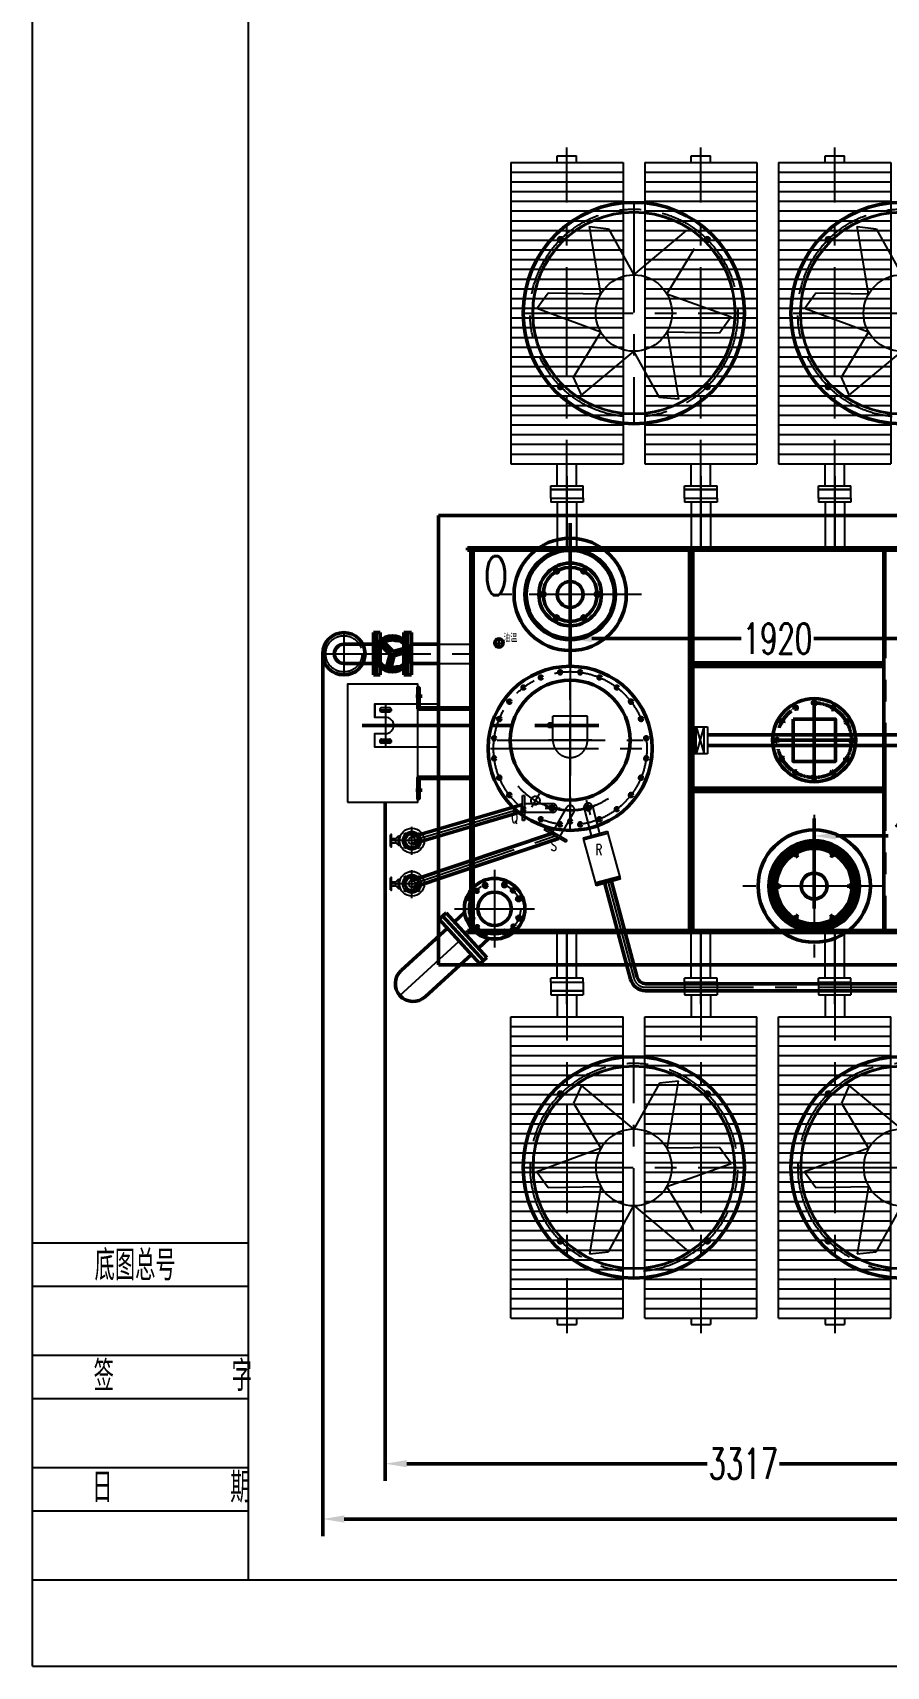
# Model space of a CAD drawing. Header units: millimetres. Extents: x -1000 to 22760, y -400 to 16400.
# Drawn here: x -1000 to 2953, y -400 to 7162 of the extents above; entities that cross this region are included whole.
import ezdxf
from ezdxf.enums import TextEntityAlignment as Align

# ---------------------------------------------------------------- set-up
doc = ezdxf.new("R2010")
doc.units = ezdxf.units.MM
doc.header["$LTSCALE"] = 400
for name, pattern in [('CENTER', [2, 1.25, -0.25, 0.25, -0.25]), ('DASHED', [0.75, 0.5, -0.25]), ('F', [0.75, 0.5, -0.25]), ('PHANTOM', [2.5, 1.25, -0.25, 0.25, -0.25, 0.25, -0.25])]:
    doc.linetypes.add(name, pattern=pattern)
for name, color, linetype, lineweight in [('04', 2, 'F', 25), ('0粗实线层', 7, 'Continuous', 50), ('1虚线层', 5, 'DASHED', 25), ('2中心线层', 1, 'CENTER', 25), ('3双点划线层', 4, 'PHANTOM', 25), ('4细实线层', 2, 'Continuous', 25), ('5文字层', 6, 'Continuous', 25), ('tablist', 3, 'Continuous', 25)]:
    doc.layers.add(name, color=color, linetype=linetype, lineweight=lineweight)
doc.layers.add('4', color=2, linetype='Continuous')
doc.layers.add('图框层', color=7, linetype='Continuous')
doc.styles.add('PC_TEXTSTYLE', font='txt.shx', dxfattribs={"width": 0.67, "bigfont": 'hztxt.shx'})
doc.styles.get("Standard").update_dxf_attribs({"font": 'txt.shx', "width": 0.67, "bigfont": 'hztxt.shx'})
doc.styles.add('TH_GBDIM', font='txt.shx', dxfattribs={"width": 0.67, "bigfont": 'hztxt.shx'})
doc.dimstyles.new('TH_GBDIM', dxfattribs={"dimscale": 40, "dimtxt": 3.5, "dimasz": 2.5, "dimexe": 2, "dimexo": 0, "dimgap": 1.5, "dimtad": 0, "dimtoh": 1, "dimdec": 1, "dimdsep": 46, "dimtxsty": 'TH_GBDIM', "dimcen": 2.5, "dimclrd": 3, "dimclre": 3, "dimclrt": 6, "dimadec": 0, "dimazin": 2, "dimtfac": 0.714286, "dimtdec": 1, "dimtmove": 0, "dimatfit": 3, "dimfxl": 0, "dimtzin": 0, "dimlwd": -1, "dimlwe": -1, "dimarcsym": 0})

# ---------------------------------------------------------------- blocks, each defined once
blk = doc.blocks.new('A$C68DA77BB')
at = {"layer": '0粗实线层', "color": 0}
for p, q in [((0, 2080), (0, 0)), ((0, 2080), (5530, 2080)), ((5530, 0), (5530, 2080)), ((0, 0), (5530, 0))]:
    blk.add_line(p, q, dxfattribs=at)
at = {"layer": '0粗实线层', "color": 6}
for p, q in [((135, 1920), (135, 1930)), ((135, 1930), (5395, 1930)), ((135, 1920), (5395, 1920)), ((150, 1920), (150, 160)), ((160, 1920), (160, 160)), ((5370, 160), (5370, 1920)), ((5380, 160), (5380, 1920)), ((5395, 1920), (5395, 1930)), ((135, 160), (135, 150)), ((135, 160), (5395, 160)), ((5395, 160), (5395, 150)), ((5395, 150), (135, 150))]:
    blk.add_line(p, q, dxfattribs=at)
blk = doc.blocks.new('A$C6C4E42D5')
at = {"layer": '0粗实线层', "color": 1, "linetype": 'CENTER'}
blk.add_line((-963.9, 68.5), (133.4, 68.5), dxfattribs=at)
at = {"layer": '0粗实线层'}
for centre, radius in [((0, -37.5), 380), ((-46.3, 314.5), 7.5), ((46.3, 314.5), 7.5), ((0, 0), 277.5), ((-216.1, 244.1), 7.5), ((-135.9, 290.5), 7.5), ((135.9, 290.5), 7.5), ((216.1, 244.1), 7.5), ((-281.6, 178.6), 7.5), ((281.6, 178.6), 7.5), ((-328, 98.4), 7.5), ((328, 98.4), 7.5), ((-352, 8.8), 7.5), ((352, 8.8), 7.5), ((-352, -83.8), 7.5), ((352, -83.8), 7.5), ((-328, -173.4), 7.5), ((328, -173.4), 7.5), ((-281.6, -253.6), 7.5), ((281.6, -253.6), 7.5), ((-216.1, -319.1), 7.5), ((-135.9, -365.5), 7.5), ((-84.1, -313.9), 9), ((0, -375.9), 7.5), ((0, -375.9), 6), ((84.1, -313.9), 9), ((135.9, -365.5), 7.5), ((216.1, -319.1), 7.5), ((-46.3, -389.5), 7.5), ((46.3, -389.5), 7.5)]:
    blk.add_circle(centre, radius, dxfattribs=at)
at = {"layer": '1虚线层'}
for centre in [(-84.1, -313.9), (84.1, -313.9)]:
    blk.add_circle(centre, 9, dxfattribs=at)
at = {"layer": '2中心线层'}
for p, q in [((0, 450.5), (0, -52.5)), ((-47.6, 324.4), (-45, 304.5)), ((0, -413.7), (0, 338.7)), ((0, 337.5), (0, -337.5)), ((47.6, 324.4), (45, 304.5)), ((-222.2, 252.1), (-210, 236.2)), ((-139.7, 299.7), (-132, 281.2)), ((139.7, 299.7), (132, 281.2)), ((222.2, 252.1), (210, 236.2)), ((-289.6, 184.7), (-273.7, 172.5)), ((289.6, 184.7), (273.7, 172.5)), ((-337.2, 102.2), (-318.7, 94.5)), ((337.2, 102.2), (318.7, 94.5)), ((-361.9, 10.1), (-342, 7.5)), ((100, 0), (-100, 0)), ((361.9, 10.1), (342, 7.5)), ((-368.4, -37.5), (368.4, -37.5)), ((-337.5, 0), (337.5, 0)), ((-361.9, -85.1), (-342, -82.5)), ((361.9, -85.1), (342, -82.5)), ((-337.2, -177.2), (-318.7, -169.5)), ((337.2, -177.2), (318.7, -169.5)), ((-289.6, -259.7), (-273.7, -247.5)), ((-143.5, -248.5), (-178.5, -309.2)), ((-87.4, -326), (-80.9, -301.9)), ((-87.4, -326), (-80.9, -301.9)), ((0, -287), (0, -357)), ((74.3, -277.2), (92.4, -344.8)), ((87.4, -326), (80.9, -301.9)), ((87.4, -326), (80.9, -301.9)), ((289.6, -259.7), (273.7, -247.5)), ((-222.2, -327.1), (-210, -311.2)), ((-139.7, -374.7), (-132, -356.2)), ((-116.1, -313.9), (-46.1, -313.9)), ((139.7, -374.7), (132, -356.2)), ((222.2, -327.1), (210, -311.2)), ((-47.6, -399.4), (-45, -379.5)), ((47.6, -399.4), (45, -379.5))]:
    blk.add_line(p, q, dxfattribs=at)
blk.add_circle((0, -37.5), 355, dxfattribs=at)
for radius, start, end in [(322, 221.18676, 303.35242), (325, 249.34602, 290.65398)]:
    blk.add_arc((0, 0), radius, start, end, dxfattribs=at)
at = {"layer": '3双点划线层'}
for p, q in [((-80, 78.5), (-100, 78.5)), ((-100, 58.5), (-100, 78.5)), ((80, 111.2), (-80, 111.2)), ((-80, 0), (-80, 111.2)), ((80, 0), (80, 111.2)), ((-80, 58.5), (-100, 58.5)), ((-81.1, -293.9), (-211, -293.9)), ((-81.1, -333.9), (-211, -333.9)), ((-17.3, -312), (-82.3, -424.5)), ((17.3, -332), (-47.6, -444.5)), ((64, -316.2), (97.6, -441.7)), ((102.7, -305.9), (136.3, -431.3))]:
    blk.add_line(p, q, dxfattribs=at)
for points in [[(-211, -256.2), (-211, -371.2), (-221, -371.2), (-221, -256.2)], [(-114.9, -405.7), (-15.3, -463.2), (-20.3, -471.8), (-119.9, -414.3)], [(61.3, -451.4), (172.4, -421.7), (174.9, -431.3), (63.9, -461.1)]]:
    blk.add_lwpolyline(points, close=True, dxfattribs=at)
blk.add_circle((-161, -278.9), 20, dxfattribs=at)
for centre, radius, start, end in [((0, 0), 80, 180, 0), ((-81.1, -313.9), 20, 269.99999, 89.99999), ((0, -322), 20, 329.99999, 149.99999), ((83.3, -311), 20, 14.99999, 194.99999)]:
    blk.add_arc(centre, radius, start, end, dxfattribs=at)
at = {"layer": '4细实线层'}
blk.add_line((0, 234), (0, 264), dxfattribs=at)
at = {"layer": '5文字层', "width": 0.67}
for s, p in [('Q', (-257.7, -360.3)), ('S', (-76.2, -486.4)), ('R', (133, -506.8))]:
    blk.add_text(s, height=50, dxfattribs=at).set_placement(p, align=Align.MIDDLE)
blk = doc.blocks.new('开关传动轴支架')
at = {"layer": '2中心线层'}
for p, q in [((0, 100), (0, -100)), ((-50, 0), (50, 0)), ((-30, 72.5), (30, 72.5)), ((-30, -72.5), (30, -72.5))]:
    blk.add_line(p, q, dxfattribs=at)
at = {"layer": '4细实线层'}
for points in [[(-50, 100), (-50, 37.5)], [(0, 37.5), (-50, 37.5), (-50, 100), (245, 100), (245, -100), (-50, -100), (-50, -37.5), (0, -37.5)], [(18, 81.5), (-18, 81.5)], [(-18, 63.5), (18, 63.5)], [(-18, -63.5), (18, -63.5)], [(18, -81.5), (-18, -81.5)]]:
    blk.add_lwpolyline(points, dxfattribs=at)
for centre, radius, start, end in [((-18, 72.5), 9, 90, 270), ((18, 72.5), 9, 270, 90), ((0, 0), 37.5, 270, 90), ((-18, -72.5), 9, 90, 270), ((18, -72.5), 9, 270, 90)]:
    blk.add_arc(centre, radius, start, end, dxfattribs=at)
blk = doc.blocks.new('SHMIII传动机构')
at = {"layer": '2中心线层'}
for p, q in [((154, 135.5), (134, 135.5)), ((154, -299.5), (134, -299.5))]:
    blk.add_line(p, q, dxfattribs=at)
at = {"layer": '4细实线层'}
blk.add_lwpolyline([(-186, -355), (139, -355), (139, 191), (-186, 191)], close=True, dxfattribs=at)
blk = doc.blocks.new('A$C0A7B11B7')
at = {"layer": '0粗实线层'}
for points in [[(393, 86.9), (159, 86.9, -0.414214), (153, 92.9), (153, 180.9), (147, 180.9), (147, 86.9), (147, 86.9)], [(147, 86.9), (147, 86.9, 0.414214), (153, 80.9), (393, 80.9)], [(393, -240.1), (159, -240.1, 0.414214), (153, -246.1), (153, -334.1), (147, -334.1), (147, -240.1), (147, -240.1, -0.414214), (153, -234.1), (393, -234.1)]]:
    blk.add_lwpolyline(points, format="xyb", dxfattribs=at)
at = {"layer": '2中心线层', "lineweight": -2}
for p, q in [((168, 140.9), (138, 140.9)), ((168, -294.1), (138, -294.1))]:
    blk.add_line(p, q, dxfattribs=at)
blk = doc.blocks.new('A$C7B5F6B6B')
at = {"layer": '0粗实线层'}
h = blk.add_hatch(color=256, dxfattribs=at)
edge = h.paths.add_edge_path()
edge.add_arc((330, 330), 210, 0, 360)
edge = h.paths.add_edge_path(flags=16)
edge.add_arc((330, 330), 204, 0, 360)
at = {"layer": '0粗实线层', "color": 1, "linetype": 'CENTER'}
for p, q in [((232.5, 498.9), (253.9, 461.8)), ((427.8, 498.8), (406.4, 461.7)), ((134.7, 329.8), (177.5, 329.8)), ((525.3, 329.5), (482.5, 329.5)), ((232.2, 160.6), (253.6, 197.7)), ((427.5, 160.5), (406.1, 197.6))]:
    blk.add_line(p, q, dxfattribs=at)
at = {"layer": '0粗实线层'}
for centre, radius in [((330, 330), 260), ((330, 330), 210), ((330, 330), 204), ((330, 330), 190), ((242.5, 481), 10), ((417.5, 481), 10), ((330, 330), 60), ((155, 329.4), 10), ((505, 329.4), 10), ((242.5, 177.8), 10), ((417.5, 177.8), 10)]:
    blk.add_circle(centre, radius, dxfattribs=at)
at = {"layer": '0粗实线层', "color": 6}
blk.add_circle((330, 330), 200, dxfattribs=at)
at = {"layer": '0粗实线层', "color": 1}
blk.add_circle((330, 329.4), 175, dxfattribs=at)
at = {"layer": '2中心线层'}
for p, q in [((330, 660), (330, 0)), ((330, 640), (330, 20)), ((330, 624.9), (330, 119.9)), ((330, 527.9), (330, 141.9)), ((330, 480), (330, 180)), ((330, 444.9), (330, 144.9)), ((660, 330), (0, 330)), ((640, 330), (20, 330)), ((500, 330), (180, 330))]:
    blk.add_line(p, q, dxfattribs=at)
blk = doc.blocks.new('A$C009D497D')
at = {"layer": '0粗实线层'}
h = blk.add_hatch(color=256, dxfattribs=at)
edge = h.paths.add_edge_path()
edge.add_arc((330, 330), 210, 0, 360)
edge = h.paths.add_edge_path(flags=16)
edge.add_arc((330, 330), 204, 0, 360)
at = {"color": 1}
for p, q in [((330, 660), (330, 0)), ((330, 640), (330, 20)), ((330, 624.9), (330, 119.9)), ((330, 527.9), (330, 141.9)), ((330, 480), (330, 180)), ((260.8, 449.9), (274.2, 426.6)), ((399.2, 449.9), (385.8, 426.6)), ((191.6, 330), (218.4, 330)), ((468.4, 330), (441.6, 330)), ((260.8, 210.1), (274.2, 233.4)), ((399.2, 210.1), (385.8, 233.4))]:
    blk.add_line(p, q, dxfattribs=at)
for centre, radius in [((330, 330), 145), ((267.5, 438.3), 9), ((392.5, 438.3), 9), ((205, 330), 9), ((455, 330), 9), ((267.5, 221.7), 9), ((392.5, 221.7), 9)]:
    blk.add_circle(centre, radius)
blk.add_circle((330, 330), 125, dxfattribs=at)
at = {"layer": '0粗实线层'}
for radius in [260, 210, 204, 60]:
    blk.add_circle((330, 330), radius, dxfattribs=at)
at = {"layer": '2中心线层'}
for p, q in [((330, 444.9), (330, 144.9)), ((660, 330), (0, 330)), ((640, 330), (20, 330)), ((500, 330), (180, 330)), ((330, 136), (330, 274))]:
    blk.add_line(p, q, dxfattribs=at)
blk = doc.blocks.new('A$C51266F9E')
at = {"layer": '2中心线层'}
for p, q in [((260, -110), (260, 1744.1)), ((260, 222.5), (260, -110))]:
    blk.add_line(p, q, dxfattribs=at)
at = {"layer": '4'}
for p, q in [((0, 1675), (0, 280)), ((520, 1675), (0, 1675)), ((215, 1675), (215, 1705)), ((305, 1705), (215, 1705)), ((305, 1675), (305, 1705)), ((520, 1675), (520, 280)), ((520, 1630), (0, 1630)), ((520, 1585), (0, 1585)), ((520, 1540), (0, 1540)), ((520, 1495), (0, 1495)), ((520, 1450), (0, 1450)), ((520, 1405), (0, 1405)), ((520, 1360), (0, 1360)), ((520, 1315), (0, 1315)), ((520, 1270), (0, 1270)), ((520, 1225), (0, 1225)), ((520, 1180), (0, 1180)), ((520, 1135), (0, 1135)), ((520, 1090), (0, 1090)), ((520, 1045), (0, 1045)), ((520, 1000), (0, 1000)), ((520, 955), (0, 955)), ((520, 910), (0, 910)), ((520, 865), (0, 865)), ((520, 820), (0, 820)), ((520, 775), (0, 775)), ((520, 730), (0, 730)), ((520, 685), (0, 685)), ((520, 640), (0, 640)), ((520, 595), (0, 595)), ((520, 550), (0, 550)), ((520, 505), (0, 505)), ((520, 460), (0, 460)), ((520, 415), (0, 415)), ((520, 370), (0, 370)), ((520, 325), (0, 325)), ((520, 280), (0, 280)), ((215, 178), (215, 280)), ((305, 178), (305, 280)), ((335, 178), (185, 178)), ((185, 160), (185, 178)), ((335, 160), (185, 160)), ((185, 160), (335, 160)), ((185, 120), (185, 160)), ((335, 160), (335, 178)), ((335, 120), (335, 160)), ((185, 120), (185, 102)), ((335, 120), (185, 120)), ((185, 102), (335, 102)), ((215, 102), (215, -110)), ((305, 102), (305, -110)), ((335, 120), (335, 102))]:
    blk.add_line(p, q, dxfattribs=at)
blk = doc.blocks.new('风机DBF-5Q8')
at = {"color": 2}
for radius in [469.9, 465.5]:
    blk.add_circle((0, 0), radius, dxfattribs=at)
at = {"layer": '04', "color": 2, "linetype": 'ByBlock'}
for p, q in [((-153, 88.4), (-206.1, 400)), ((-206.1, 400), (-118, 390.2)), ((-118, 390.2), (0, 176.7)), ((0, 176.7), (241.4, 380)), ((278.9, 297.3), (153, 88.4)), ((-449.5, 20.9), (-396.9, 92.9)), ((-396.9, 92.9), (-153, 88.4)), ((153, 88.4), (449.7, -17.6)), ((-153, -88.4), (-449.5, 20.9)), ((449.7, -17.6), (396.9, -92.9)), ((-278.9, -297.3), (-153, -88.4)), ((396.9, -92.9), (153, -88.4)), ((155.6, -93.3), (206.5, -399.3)), ((0, -176.7), (-242.8, -378.9)), ((118, -390.2), (0, -176.7)), ((-242.8, -378.9), (-278.9, -297.3)), ((206.5, -399.3), (118, -390.2))]:
    blk.add_line(p, q, dxfattribs=at)
blk.add_circle((0, 0), 176.7, dxfattribs=at)
at = {"layer": '0粗实线层'}
for centre, radius in [((0, 0), 512.5), ((-340.1, 340.1), 9.5), ((340.1, 340.1), 9.5), ((-340.1, -340.1), 9.5), ((340.1, -340.1), 9.5)]:
    blk.add_circle(centre, radius, dxfattribs=at)
at = {"layer": '2中心线层'}
for p, q in [((0, 503), (0, -503)), ((-503, 0), (503, 0))]:
    blk.add_line(p, q, dxfattribs=at)
blk.add_circle((0, 0), 481, dxfattribs=at)
blk = doc.blocks.new('A$C472F6468')
at = {"layer": '0粗实线层'}
blk.add_circle((22, 22), 19, dxfattribs=at)
at = {"layer": '2中心线层'}
for p, q in [((0, 22), (44, 22)), ((22, 44), (22, 0))]:
    blk.add_line(p, q, dxfattribs=at)
at = {"layer": '0粗实线层', "color": 6, "insert": (43, 61.5), "char_height": 35, "width": 135.136, "attachment_point": 1, "style": 'PC_TEXTSTYLE'}
blk.add_mtext('油温', dxfattribs=at)
blk = doc.blocks.new('A$C3F37093B')
at = {"layer": '0粗实线层', "color": 1, "linetype": 'CENTER'}
for p, q in [((0, -192.5), (0, 192.5)), ((192.5, 0), (-192.5, 0))]:
    blk.add_line(p, q, dxfattribs=at)
at = {"layer": '0粗实线层'}
blk.add_lwpolyline([(-98, 98), (98, 98), (98, -98), (-98, -98)], close=True, dxfattribs=at)
at = {"layer": '0粗实线层', "linetype": 'ByBlock'}
blk.add_circle((0, 0), 192.5, dxfattribs=at)
at = {"layer": '0粗实线层', "color": 1, "linetype": 'CENTER'}
for centre, radius in [((0, 0), 172.5), ((-86.2, 149.4), 6), ((0, 172.5), 6), ((86.2, 149.4), 6), ((-149.4, 86.2), 6), ((149.4, 86.2), 6), ((-172.5, 0), 6), ((172.5, 0), 6), ((-149.4, -86.2), 6), ((-86.2, -149.4), 6), ((86.2, -149.4), 6), ((149.4, -86.2), 6), ((0, -172.5), 6)]:
    blk.add_circle(centre, radius, dxfattribs=at)
at = {"layer": '0粗实线层'}
for centre, start, end in [((-86.2, 149.4), 300, 211.32872), ((0, 172.5), 300, 211.32872), ((86.2, 149.4), 240, 151.32872), ((-149.4, 86.2), 330, 241.32872), ((149.4, 86.2), 210, 121.32872), ((-172.5, 0), 0, 271.32872), ((172.5, 0), 180, 91.32872), ((-149.4, -86.2), 30, 301.32872), ((-86.2, -149.4), 60, 331.32872), ((86.2, -149.4), 120, 31.32872), ((149.4, -86.2), 150, 61.32872), ((0, -172.5), 90, 1.32872)]:
    blk.add_arc(centre, 8, start, end, dxfattribs=at)
blk = doc.blocks.new('8YB.180.A006.1')
at = {"layer": '0粗实线层'}
for centre, radius in [((0, 0), 140), ((-82.6, 82.6), 7), ((0, 0), 77.5), ((-43.7, 108.6), 9), ((45.9, 110.9), 9), ((84.9, 84.9), 7), ((-108.6, 43.7), 9), ((110.9, 45.9), 9), ((-106.3, -45.9), 9), ((87.1, -82.6), 7), ((113.1, -43.7), 9), ((-80.3, -84.9), 7), ((-41.4, -110.9), 9), ((48.2, -108.6), 9)]:
    blk.add_circle(centre, radius, dxfattribs=at)
at = {"layer": '2中心线层'}
for p, q in [((0, 179.7), (0, -179.7)), ((-91.9, 91.9), (-73.2, 73.2)), ((-49.6, 123), (-37.1, 92.9)), ((51.9, 125.2), (39.4, 95.1)), ((94.1, 94.1), (75.5, 75.5)), ((-185.5, 0), (185.5, 0)), ((-123, 49.6), (-92.9, 37.1)), ((125.2, 51.9), (95.1, 39.4)), ((-120.7, -51.9), (-90.6, -39.4)), ((-89.6, -94.1), (-71, -75.5)), ((96.4, -91.9), (77.8, -73.2)), ((127.5, -49.6), (97.4, -37.1)), ((-47.3, -125.2), (-34.9, -95.1)), ((54.1, -123), (41.7, -92.9))]:
    blk.add_line(p, q, dxfattribs=at)
blk.add_circle((0, 0), 120, dxfattribs=at)
at = {"layer": '4细实线层'}
for centre, radius, start, end in [((-82.6, 82.6), 8, 213.61271, 143.64604), ((-43.7, 108.6), 10, 233.25209, 138.18753), ((45.9, 110.9), 10, 149.88668, 55.26683), ((84.9, 84.9), 8, 123.61271, 53.64604), ((-108.6, 43.7), 10, 239.88668, 145.26683), ((110.9, 45.9), 10, 143.25209, 48.18753), ((-106.3, -45.9), 10, 323.25209, 228.18753), ((87.1, -82.6), 8, 33.61271, 323.64604), ((113.1, -43.7), 10, 59.88668, 325.26683), ((-80.3, -84.9), 8, 303.61271, 233.64604), ((-41.4, -110.9), 10, 329.88668, 235.26683), ((48.2, -108.6), 10, 53.25209, 318.18753)]:
    blk.add_arc(centre, radius, start, end, dxfattribs=at)
blk = doc.blocks.new('A$C113E1078')
for p, q in [((-80.6, -114.5), (-80.6, -178.3)), ((83.6, -112.3), (83.6, -178.3))]:
    blk.add_line(p, q)
at = {"color": 7, "linetype": 'Continuous'}
for p, q in [((-138, -222.3), (-138, -178.3)), ((-138, -200.3), (142, -200.3)), ((-138, -222.3), (142, -222.3)), ((-137.8, -178.3), (142, -178.3)), ((-81.7, -511.8), (-81.1, -222.3)), ((83.3, -512.6), (83.9, -222.3)), ((142, -222.3), (142, -178.3))]:
    blk.add_line(p, q, dxfattribs=at)
blk.add_arc((0.8, -512.2), 82.5, 179.75219, 359.75219)
at = {"layer": '2中心线层'}
blk.add_line((0.5, -594.7), (0.5, -222.3), dxfattribs=at)
blk = doc.blocks.new('PC_FJL_BLOCK')
at = {"layer": 'tablist'}
for p, q in [((-25, 39), (0, 39)), ((-25, 34), (0, 34)), ((-25, 26), (0, 26)), ((-25, 21), (0, 21)), ((-25, 13), (0, 13)), ((-25, 8), (0, 8)), ((-25, 0), (0, 0))]:
    blk.add_line(p, q, dxfattribs=at)
at = {"layer": '5文字层', "style": 'PC_TEXTSTYLE', "width": 0.67}
for s, p in [('底图总号', (-17.83, 34.66)), ('签      字', (-17.94, 21.86)), ('日      期', (-18.12, 8.96))]:
    blk.add_text(s, height=3.5, dxfattribs=at).set_placement(p)
at = {"layer": '5文字层', "style": 'PC_TEXTSTYLE', "flags": 8}
for tag, width, p, p2 in [('底图总号', 1.404844, (-23.73, 28.21), (-2.1, 28.06)), ('签字', 2.901308, (-23.73, 15.21), (-2.1, 15.06)), ('日期', 2.839578, (-23.73, 2.21), (-2.1, 2.06))]:
    blk.add_attdef(tag, text='', height=3.5, rotation=359.6134, dxfattribs=dict(at, width=width)).set_placement(p, p2, align=Align.FIT)
blk = doc.blocks.new('*D245')
at = {"layer": '0粗实线层', "color": 3}
for p, q in [((2619, 3108.8), (2619, 3524.1)), ((3644, 2935.6), (3644, 3524.1)), ((2719, 3444.1), (2961.7, 3444.1)), ((3544, 3444.1), (3301.4, 3444.1))]:
    blk.add_line(p, q, dxfattribs=at)
for points in [[(2719, 3460.7), (2719, 3427.4), (2619, 3444.1)], [(3544, 3460.7), (3544, 3427.4), (3644, 3444.1)]]:
    blk.add_solid(points, dxfattribs=at)
at = {"layer": 'Defpoints', "color": 0}
for p in [(3644, 3444.1), (2619, 3108.8), (3644, 2935.6)]:
    blk.add_point(p, dxfattribs=at)
at = {"layer": '0粗实线层', "color": 6, "insert": (3131.5, 3444.1), "char_height": 140, "attachment_point": 5, "style": 'TH_GBDIM'}
blk.add_mtext('1025', dxfattribs=at)
blk = doc.blocks.new('*D251')
at = {"layer": '0粗实线层', "color": 3}
for p, q in [((3409, 4550.2), (3409, 4277.5)), ((1489, 4252), (1489, 4437.5)), ((1589, 4357.5), (2281, 4357.5)), ((3309, 4357.5), (2617.1, 4357.5))]:
    blk.add_line(p, q, dxfattribs=at)
for points in [[(1589, 4374.2), (1589, 4340.9), (1489, 4357.5)], [(3309, 4374.2), (3309, 4340.9), (3409, 4357.5)]]:
    blk.add_solid(points, dxfattribs=at)
at = {"layer": 'Defpoints', "color": 0}
for p in [(3409, 4550.2), (3409, 4357.5), (1489, 4252)]:
    blk.add_point(p, dxfattribs=at)
at = {"layer": '0粗实线层', "color": 6, "insert": (2449, 4357.5), "char_height": 140, "attachment_point": 5, "style": 'TH_GBDIM'}
blk.add_mtext('1920', dxfattribs=at)
blk = doc.blocks.new('*D254')
at = {"layer": '0粗实线层', "color": 3}
for p, q in [((7808, 5555), (7808, 201.9)), ((343, 4287.1), (343, 201.9)), ((443, 281.9), (3891.6, 281.9)), ((7708, 281.9), (4259.4, 281.9))]:
    blk.add_line(p, q, dxfattribs=at)
for points in [[(443, 298.6), (443, 265.3), (343, 281.9)], [(7708, 298.6), (7708, 265.3), (7808, 281.9)]]:
    blk.add_solid(points, dxfattribs=at)
at = {"layer": 'Defpoints', "color": 0}
for p in [(7808, 5555), (343, 4287.1), (7808, 281.9)]:
    blk.add_point(p, dxfattribs=at)
at = {"layer": '0粗实线层', "color": 6, "insert": (4075.5, 281.9), "char_height": 140, "attachment_point": 5, "style": 'TH_GBDIM'}
blk.add_mtext('7465', dxfattribs=at)
blk = doc.blocks.new('A$C7A846706')
at = {"layer": '0粗实线层'}
for p, q in [((-371.6, -98), (-371.6, 98)), ((-359, 98), (-371.6, 98)), ((-359, -98), (-359, 98)), ((-359, 98), (-341.2, 98)), ((-359, -98), (-359, 98)), ((-341.2, -98), (-341.2, 98)), ((-231.8, -98), (-231.8, 98)), ((-231.8, 98), (-214, 98)), ((-214, -98), (-214, 98)), ((-214, -98), (-214, 98)), ((-214, 98), (-196.2, 98)), ((-196.2, -98), (-196.2, 98)), ((-509, 44.5), (-371.6, 44.5)), ((-298.1, 0), (-339.5, 41.5)), ((-283.7, 13.9), (-325.4, 55.7)), ((-276.9, 12.2), (-220.3, 27.3)), ((-272.1, -7.2), (-215.1, 8)), ((-196.2, 44.5), (-71, 44.5)), ((-509, -44.5), (-371.6, -44.5)), ((-296.2, -6.7), (-311.5, -63.7)), ((-276.9, -12.2), (-292.2, -68.9)), ((-196.2, -44.5), (-71, -44.5)), ((-359, -98), (-371.6, -98)), ((-341.2, -98), (-359, -98)), ((-214, -98), (-231.8, -98)), ((-196.2, -98), (-214, -98))]:
    blk.add_line(p, q, dxfattribs=at)
for centre, radius in [((-509, 0), 98), ((-284, 0), 84), ((-284, 0), 69.4), ((-284, 0), 13.9)]:
    blk.add_circle(centre, radius, dxfattribs=at)
blk.add_arc((-509, 0), 44.5, 90, 270, dxfattribs=at)
for points, knots in [([(-341.2, 66.4), (-330.3, 64.8), (-311.4, 55.5), (-292.3, 64.6), (-284, 64.1)], [0, 0, 0, 0, 33.020725, 58.090499, 58.090499, 58.090499, 58.090499]), ([(-231.8, 66.4), (-241.1, 65.1), (-258.1, 55.5), (-275.7, 64.6), (-284, 64.1)], [0, 0, 0, 0, 28.125671, 53.195445, 53.195445, 53.195445, 53.195445]), ([(-341.2, -66.4), (-330.3, -64.8), (-311.4, -55.5), (-292.3, -64.6), (-284, -64.1)], [0, 0, 0, 0, 33.020725, 58.090499, 58.090499, 58.090499, 58.090499]), ([(-231.8, -66.4), (-241.1, -65.1), (-258.1, -55.5), (-275.7, -64.6), (-284, -64.1)], [0, 0, 0, 0, 28.125671, 53.195445, 53.195445, 53.195445, 53.195445])]:
    blk.add_open_spline(points, degree=3, knots=knots, dxfattribs=at)
at = {"layer": '1虚线层'}
for p, q in [((-71, 44.5), (79, 44.5)), ((-71, -44.5), (79, -44.5))]:
    blk.add_line(p, q, dxfattribs=at)
at = {"layer": '2中心线层'}
for p, q in [((-509, 98), (-509, -98)), ((-607, 0), (79, 0)), ((-293.8, 9.8), (-338.1, 54.3)), ((-270.6, 3.6), (-209.9, 19.7)), ((-287.6, -13.4), (-303.9, -74))]:
    blk.add_line(p, q, dxfattribs=at)
for centre, radius in [((-509, 0), 84), ((-284, 0), 76.7)]:
    blk.add_circle(centre, radius, dxfattribs=at)
blk = doc.blocks.new('A$C7BD02568')
for p, q in [((-98.7, -27.3), (-98.7, 27.3)), ((-93.7, -27.3), (-93.7, 27.3)), ((-93.7, 9.6), (-74.9, 9.6)), ((-74.9, 9.6), (-61.5, 21.7)), ((-74.9, -9.6), (-74.9, 9.6)), ((-61.5, -21.7), (-61.5, 21.7)), ((-61.5, 21.7), (-52.9, 21.7)), ((-93.7, -9.6), (-74.9, -9.6)), ((-74.9, -9.6), (-61.5, -21.7)), ((-61.5, -21.7), (-52.9, -21.7))]:
    blk.add_line(p, q)
for centre, radius in [((0, 0), 57.5), ((-30.1, 30.1), 4.78), ((0, 0), 34.5), ((0, 0), 29.2), ((0, 0), 15.9), ((30.1, 30.1), 4.78), ((-30.1, -30.1), 4.78), ((30.1, -30.1), 4.78)]:
    blk.add_circle(centre, radius)
for centre, start, end in [((-96.2, 27.3), 360, 180), ((-96.2, -27.3), 180, 360)]:
    blk.add_arc(centre, 2.49, start, end)
at = {"layer": '2中心线层'}
for p, q in [((57.5, 0), (-92.3, 0)), ((0, -66.1), (0, 63.9))]:
    blk.add_line(p, q, dxfattribs=at)
blk.add_circle((0, 0), 42.5, dxfattribs=at)
blk = doc.blocks.new('*D261')
at = {"layer": '0粗实线层', "color": 3}
for p, q in [((632, 3600.5), (632, 458.1)), ((3949, 1110.2), (3949, 458.1)), ((732, 538.1), (2122.7, 538.1)), ((3849, 538.1), (2458.4, 538.1))]:
    blk.add_line(p, q, dxfattribs=at)
for points in [[(732, 554.7), (732, 521.4), (632, 538.1)], [(3849, 554.7), (3849, 521.4), (3949, 538.1)]]:
    blk.add_solid(points, dxfattribs=at)
at = {"layer": 'Defpoints', "color": 0}
for p in [(632, 3600.5), (3949, 1110.2), (3949, 538.1)]:
    blk.add_point(p, dxfattribs=at)
at = {"layer": '0粗实线层', "color": 6, "insert": (2290.5, 538.1), "char_height": 140, "attachment_point": 5, "style": 'TH_GBDIM'}
blk.add_mtext('3317', dxfattribs=at)

msp = doc.modelspace()

# ---------------------------------------------------------------- linework, layer by layer
at = {"layer": '0粗实线层'}
for p, q in [((2041.041, 4767.019), (2041.041, 3007.019)), ((2057.041, 4767.019), (2057.041, 3007.019)), ((2941.041, 4767.019), (2941.041, 3007.019)), ((2057.041, 4245.007), (2941.041, 4245.007)), ((2057.041, 4229.007), (2941.041, 4229.007)), ((6069.044, 3912.247), (2124.687, 3912.247)), ((6069.044, 3862.247), (2124.687, 3862.247)), ((2057.041, 3665.031), (2941.041, 3665.031)), ((2057.041, 3649.031), (2941.041, 3649.031)), ((751.485, 3437.632), (1268.051, 3589.968)), ((760.537, 3406.939), (1272.577, 3557.94)), ((750.916, 3236.376), (1413.849, 3459.091)), ((761.107, 3206.042), (1434.673, 3432.329)), ((1607.254, 3223.07), (1718.336, 3252.834)), ((1649.928, 3224.152), (1768.661, 2781.036)), ((1680.838, 3232.434), (1799.57, 2789.319)), ((1838.207, 2759.671), (6478.43, 2759.671)), ((1838.207, 2727.671), (6478.43, 2727.671))]:
    msp.add_line(p, q, dxfattribs=at)
for radius in [72, 40]:
    msp.add_arc((1838.207, 2799.671), radius, 195, 270, dxfattribs=at)
at = {"layer": '2中心线层'}
for p, q in [((2049.041, 4767.019), (2049.041, 3007.019)), ((2949.041, 4767.019), (2949.041, 3007.019)), ((2057.041, 4237.007), (2941.041, 4237.007)), ((2057.041, 3657.031), (2941.041, 3657.031)), ((756.011, 3422.286), (1268.051, 3573.287)), ((756.011, 3221.209), (1418.945, 3443.924)), ((1665.383, 3228.293), (1784.116, 2785.178)), ((1838.207, 2743.671), (6478.43, 2743.671))]:
    msp.add_line(p, q, dxfattribs=at)
msp.add_arc((1838.207, 2799.671), 56, 195, 270, dxfattribs=at)
at = {"layer": '3双点划线层'}
for p, q in [((1607.254, 3223.07), (1552.902, 3425.914)), ((1663.984, 3455.678), (1718.336, 3252.834))]:
    msp.add_line(p, q, dxfattribs=at)
msp.add_lwpolyline([(1607.254, 3223.07), (1718.336, 3252.834), (1720.924, 3243.175), (1609.842, 3213.411)], close=True, dxfattribs=at)
at = {"layer": '4细实线层'}
for p, q in [((2066.687, 3824.519), (2066.687, 3949.519)), ((2066.687, 3949.519), (2108.687, 3949.519)), ((2072.687, 3824.519), (2072.687, 3949.519)), ((2108.687, 3949.519), (2072.687, 3824.519)), ((2072.687, 3949.519), (2108.687, 3828.354)), ((2108.687, 3949.519), (2108.687, 3824.519)), ((2108.687, 3949.519), (2124.687, 3949.519)), ((2124.687, 3949.519), (2124.687, 3824.519)), ((2124.687, 3824.519), (2066.687, 3824.519))]:
    msp.add_line(p, q, dxfattribs=at)
at = {"layer": 'tablist'}
for q in [(-1000, 16400), (22760, -400)]:
    msp.add_line((-1000, -400), q, dxfattribs=at)
at = {"layer": '图框层'}
for q in [(0, 16000), (22360, 0)]:
    msp.add_line((0, 0), q, dxfattribs=at)

# ---------------------------------------------------------------- block references
for name, p in [('风机DBF-5Q8', (1784.044, 5864.519)), ('风机DBF-5Q8', (3024.044, 5864.519)), ('A$C7BD02568', (756.011, 3422.286)), ('A$C7BD02568', (756.011, 3222.286))]:
    msp.add_blockref(name, p)
at = {"xscale": -1, "rotation": 180}
for p in [(1784.044, 1909.519), (3024.044, 1909.519)]:
    msp.add_blockref('风机DBF-5Q8', p, dxfattribs=at)
at = {"layer": '0粗实线层'}
for name, p in [('A$C68DA77BB', (879.044, 2847.019)), ('A$C009D497D', (1159.044, 4232.019)), ('A$C7A846706', (950.044, 4287.065)), ('A$C6C4E42D5', (1489.044, 3887.019)), ('A$C472F6468', (1137.044, 4315.019)), ('A$C0A7B11B7', (636.042, 3950.089)), ('开关传动轴支架', (634.034, 3955.519)), ('A$C3F37093B', (2619.044, 3887.019)), ('A$C7B5F6B6B', (2289.044, 2882.019)), ('8YB.180.A006.1', (1139.067, 3106.919))]:
    msp.add_blockref(name, p, dxfattribs=at)
at = {"layer": '0粗实线层', "rotation": 312.4839560062647}
msp.add_blockref('A$C113E1078', (1139.029, 3106.888), dxfattribs=at)
at = {"layer": '4细实线层', "color": 4, "xscale": -1}
for p in [(1734.044, 4887.019), (2354.044, 4887.019), (2974.044, 4887.019)]:
    msp.add_blockref('A$C51266F9E', p, dxfattribs=at)
at = {"layer": '4细实线层'}
msp.add_blockref('SHMIII传动机构', (644.044, 3955.519), dxfattribs=at)
at = {"layer": '4细实线层', "color": 4, "rotation": 180}
for p in [(1734.044, 2887.019), (2354.044, 2887.019), (2974.044, 2887.019)]:
    msp.add_blockref('A$C51266F9E', p, dxfattribs=at)
at = {"layer": '图框层', "xscale": 40, "yscale": 40, "zscale": 40}
msp.add_blockref('PC_FJL_BLOCK', (0, 0), dxfattribs=at)

# ---------------------------------------------------------------- texts
at = {"layer": '5文字层', "style": 'PC_TEXTSTYLE', "width": 0.67}
msp.add_text('O', height=180, dxfattribs=at).set_placement((1088.512, 4558.329))

# ---------------------------------------------------------------- dimensions: what is measured, and where the dimension line sits
at = {"layer": '0粗实线层'}
dim = msp.add_linear_dim(base=(7808.013, 281.947), p1=(343.044, 4287.065), p2=(7808.013, 5555.019), dimstyle='TH_GBDIM', dxfattribs=at)
dim.commit()
dim.dimension.update_dxf_attribs({"geometry": '*D254', "text_midpoint": (4075.528, 281.947), "dimtype": 160})
for base, p1, p2, picture, middle in [((3409.044, 4357.524), (1489.044, 4252.019), (3409.044, 4550.178), '*D251', (2449.044, 4357.524)), ((3949.044, 538.07), (632.033, 3600.519), (3949.044, 1110.187), '*D261', (2290.539, 538.07)), ((3644.043, 3444.079), (2619.044, 3108.812), (3644.043, 2935.618), '*D245', (3131.543, 3444.079))]:
    dim = msp.add_linear_dim(base=base, p1=p1, p2=p2, dimstyle='TH_GBDIM', dxfattribs=at)
    dim.commit()
    dim.dimension.update_dxf_attribs({"geometry": picture, "text_midpoint": middle})

doc.saveas('drawing.dxf')
